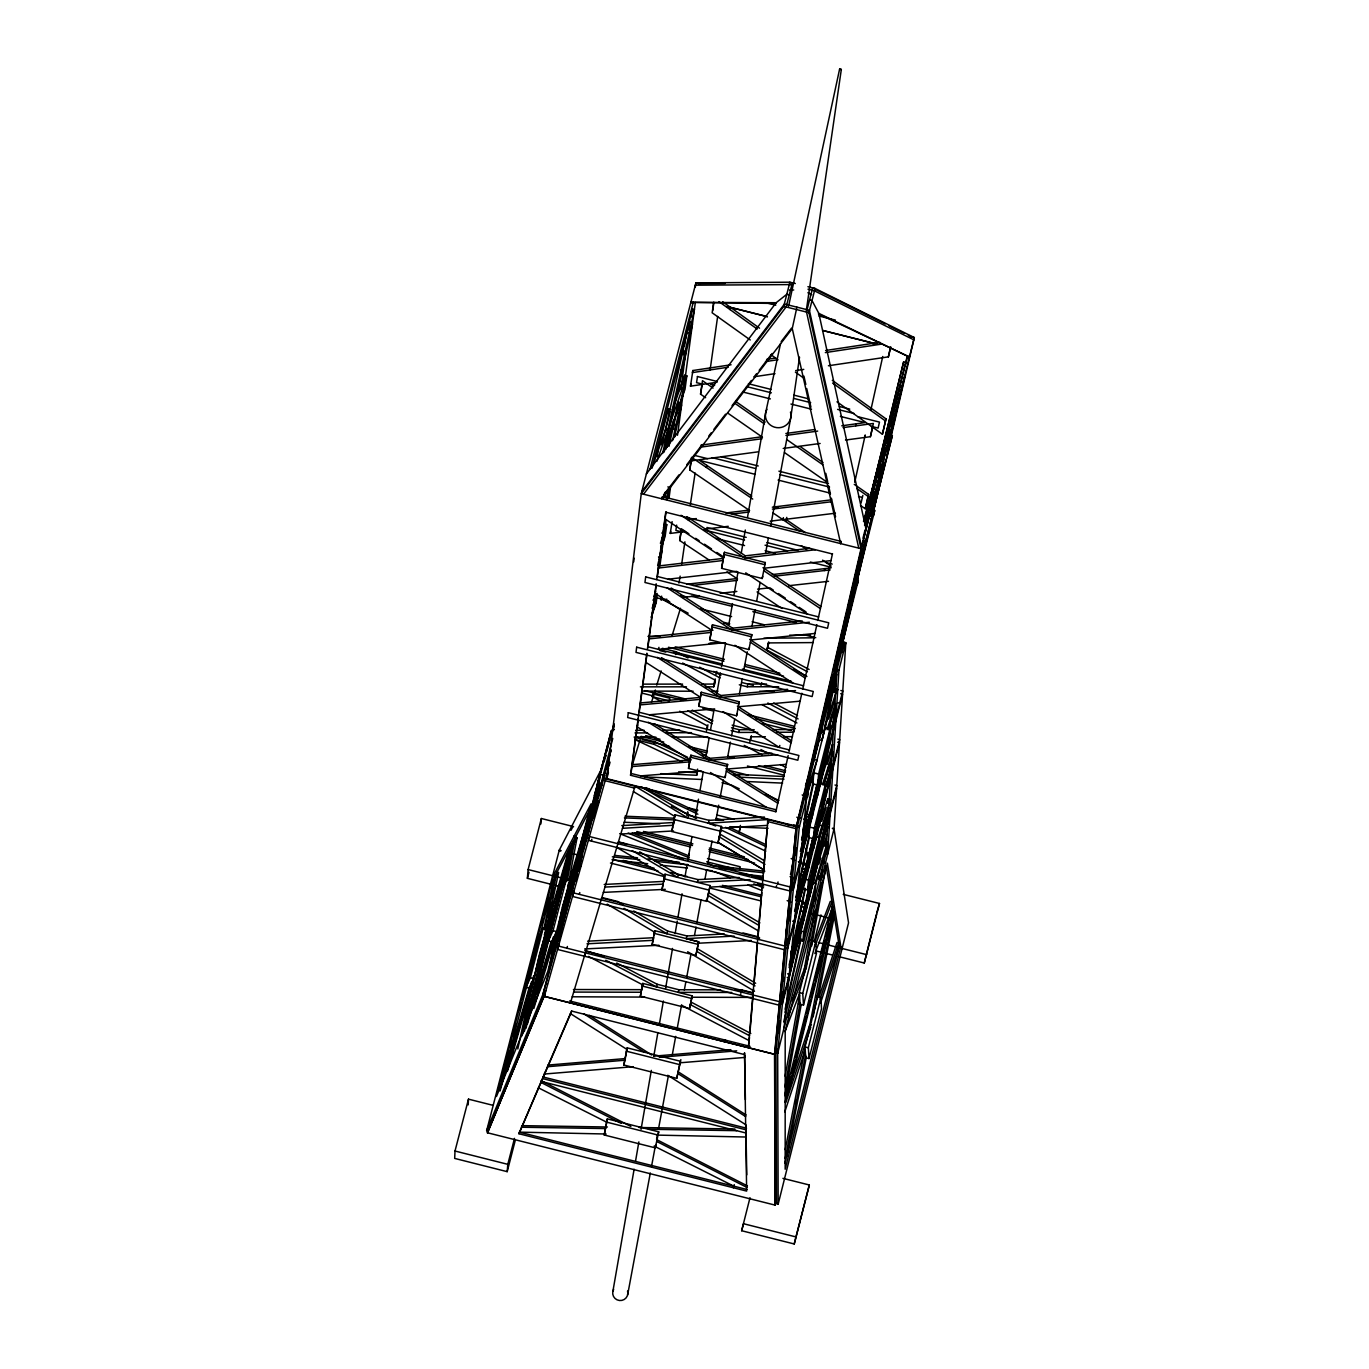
<?xml version="1.0" encoding="UTF-8"?>
<svg xmlns="http://www.w3.org/2000/svg" width="1369" height="1369" viewBox="0 0 1369 1369"><rect width="100%" height="100%" fill="white"/><g stroke="black" fill="none" stroke-linecap="round" stroke-linejoin="round"><path stroke-width="1.5" d="M492.806 1105.279L468.489 1099.153L455.004 1151.021L454.679 1158.414L507.197 1171.659L515.189 1140.668M809.336 822.615L805.331 821.622L805.485 818.696M806.495 798.435L806.717 794.225M468.181 1104.886L468.489 1099.153M832.266 748.826L832.523 744.291L820.955 780.005M834.765 691.311L835.757 683.747L834.816 691.345L835.449 688.556M828.057 818.405L825.935 853.743L827.68 854.17L838.94 670.006L845.82 642.763L843.869 642.266L797.288 826.962L775.932 1052.847L776.531 1203.796L778.157 1204.19L848.54 922.843L834.046 828.793L845.82 642.763L843.869 642.283L843.475 648.564M830.812 772.681L828.399 812.724L822.837 836.391M833.584 726.494L831.24 765.408L833.088 765.853M838.94 670.006L837.007 669.509L833.978 719.769L832.13 727.144L829.289 726.46L832.215 714.858M842.14 652.5L842.791 642.01M842.756 648.512L843.27 640.11M827.492 803.363L827.783 798.914L830.47 799.564L818.234 837.725M801.019 931.125L800.3 940.452L802.953 941.102L814.983 893.153L815.787 883.587L813.135 882.937L801.019 931.125L803.689 931.776L802.953 941.102M809.627 827.081L808.805 837.554L813.477 838.684L824.463 795.064L825.37 784.369L820.664 783.239L809.627 827.081L814.333 828.228L813.477 838.684M805.502 785.652L814.059 759.555L816.968 760.274L813.785 772.835L812.929 783.941L817.738 785.104L818.628 774.015L829.99 728.907L825.165 727.743L817.053 759.915M551.45 884.391L527.39 878.333L528.109 869.555L541.371 818.508L573.543 826.602M786.234 932.015L786.508 928.764M821.794 732.774L822.136 728.582M776.326 1039.516L779.817 1020.744M791.761 885.418L792.925 877.341L790.05 876.656M830.538 685.51L819.056 739.756L821.948 740.458L825.165 727.743M813.135 882.937L813.015 884.254L823.813 834.833M507.197 1171.659L507.796 1164.334L514.504 1138.375M764.432 817.036L709.108 820.356L708.389 823.163L767.958 819.603L748.347 1047.713L749.51 1037.411M749.836 1033.629L752.899 997.419L691.961 997.231M752.813 994.955L753.6 989.051M753.96 984.876L757.485 943.19M761.78 892.639L757.981 937.371L601.658 898.064L601.196 899.861M762.122 888.549L762.465 884.442L709.844 887.095M763.543 871.899L767.307 827.406M767.615 823.779L767.975 819.586L767.633 823.453M793.387 929.038L802.251 887.523L807.59 890.192L818.251 847.753L819.192 837.263L816.454 836.596L805.605 880.626L797.288 906.569M829.99 728.907L829.032 740.253L803.261 842.277M540.892 823.933L541.371 818.508M807.59 890.192L808.463 879.942L819.192 837.263M783.188 976.781L782.777 981.556L783.667 977.398M601.881 785.584L597.226 784.369L611.344 730.635L542.98 994.219L544.725 994.681L487.364 1132.745L775.23 1205.148L774.529 1054.284L796.193 826.688L603.763 778.345L542.98 994.219L486.628 1130.743L488.254 1131.17L545.786 990.574M775.23 1205.148L774.957 1052.607L796.193 826.688M778.157 1204.19L777.678 1053.274L799.239 827.441L806.444 798.897L804.493 798.418L816.968 760.274M784.112 1027.623L806.444 798.897M839.608 69.083L841.319 69.511L839.608 69.083L788.595 306.194M857.148 585.282L858.363 580.114L796.433 826.277L606.843 778.653L641.274 493.644L695.897 282.921L789.913 282.185L795.321 283.537M633.693 561.94L634.155 558.193M657.24 456.562L658.301 448.228L668.466 409.006L670.673 409.553M667.918 413.233L668.466 409.006M664.478 496.776L665.043 492.532M673.445 428.942L674.558 420.471M678.203 392.92L681.283 369.596M683.251 354.759L683.816 350.515M684.363 346.289L685.493 337.801M674.541 436.506L676.183 424.133M680.769 389.771L686.126 349.471M688.847 329.792L689.873 321.39L651.884 468.352L665.522 429.763L692.201 308.983L694.442 309.548L662.613 453.464L685.013 389.344L686.827 375.79L684.671 375.26L673.052 408.304M691.088 317.249L692.201 308.983M695.332 287.131L695.897 282.921L700.021 283.948M638.382 718.52L631.006 773.434L776.36 809.849L775.864 811.749L630.544 775.265L646.87 653.201M647.434 648.992L656.162 583.759M656.726 579.549L665.728 512.194L832.369 553.966M687.05 815.445L687.495 812.142M646.989 654.057L639.203 712.274L789.468 749.972M647.845 647.725L656.247 585.008M657.36 576.743L666.053 511.818M683.627 382.995L684.671 375.26M659.909 565.927L663.879 536.426M665.3 525.884L666.138 519.553M668.979 498.487L670.673 485.841M677.484 435.256L683.405 391.602L672.521 440.681M685.133 378.357L695.332 302.498M654.006 609.256L656.179 598.475L651.285 617.419L656.196 602.702L657.188 595.361M663.503 527.647L664.718 524.087L666.737 524.601L665.146 536.374L660.662 549.636M687.46 815.394L687.905 812.091M688.35 808.771L688.47 807.847L697.882 810.208M666.84 599.194L661.124 599.827L661.638 596.148M685.493 531.548L670.245 533.414L672.111 521.623M717.048 382.242L690.472 386.178L692.885 370.52L731.08 364.77M676.662 525.114L675.875 530.402L682.087 531.959L682.583 530.025M697.471 376.526L696.547 382.635L703.204 384.295M688.898 855.95L689.189 853.931M709.228 560.143L679.708 540.533L681.368 528.793L688.881 533.807M749.613 510.569L689.771 469.892L691.55 457.332L752.728 499.069M705.617 397.695L700.552 394.169L702.485 380.685L713.078 388.077M713.643 302.412L712.154 312.782L750.28 339.974M681.095 532.267L679.708 540.533M691.311 460.668L689.771 469.892M702.194 384.347L700.552 394.169M712.719 310.626L713.899 302.327M678.938 583.074L680.153 576.127M681.659 564.233L684.911 541.833M690.284 504.99L695.127 473.007M710.117 369.904L717.647 316.427M799.53 357.155L790.615 418.486L770.679 525.679M806.29 310.626L841.319 69.511M660.936 773.673L696.684 775.265L697.625 769.121M705.326 686.81L713.711 686.81L714.789 679.931L682.618 663.058M706.455 730.909L707.26 725.81L679.708 711.23M707.345 728.496L707.927 724.8M715.217 678.904L714.207 685.287L715.371 680.735M724.03 623.751L724.235 622.433L729.763 623.819M688.504 768.403L690.866 755.209L727.623 764.432L725.04 777.575L688.504 768.403L690.866 755.209M698.789 706.301L701.287 692.252L739.311 701.801L736.556 715.782L698.789 706.301L700.107 699.388L640.127 704.915L640.641 702.93L699.679 697.471M709.792 639.785L712.462 624.777L751.838 634.668L748.911 649.591L709.792 639.785L711.196 632.427L648.974 638.895L649.488 636.842L712.992 630.219M721.6 568.323L724.458 552.289L765.322 562.522L762.191 578.505L721.6 568.323L724.458 552.289M701.287 692.252L700.466 697.232L645.894 662.374M712.462 624.777L711.572 630.116L655.118 593.359L655.665 591.271M640.333 996.153L642.763 983.404L692.235 995.862L689.548 1008.525L640.333 996.153L641.222 992.251L573.611 992.08M641.548 990.369L642.763 983.404M642.865 984.037L641.89 989.667L573.44 989.53M696.445 952.756L695.777 955.408L652.157 944.439L654.776 930.68L698.635 941.718L698.344 943.224L751.341 940.486M688.35 818.132L721.531 826.465L717.955 843.116L671.734 831.496L675.02 814.795L687.974 818.046L688.693 815.239L641.24 786.679M587.66 941.188L653.766 937.697L652.157 944.439M654.125 935.643L654.776 930.68M661.843 890.107L664.992 874.209L710.135 885.555L706.746 901.384L661.843 890.107L663.263 884.1L604.944 887.078M622.467 828.313L673.189 825.285L675.02 814.795M663.623 881.995L664.992 874.209M612.918 1291.189L634.121 1169.229M635.592 1160.826L638.878 1141.9M641.068 1129.288L651.319 1070.404M653.869 1055.687L657.89 1032.551M659.362 1024.149L663.383 1001.013M665.574 988.401L672.521 948.443M675.088 933.726L677.279 921.115M678.014 916.905L682.036 893.786M684.962 876.964L687.152 864.335M687.871 860.143L691.91 837.007M695.195 818.08L698.481 799.154M699.953 790.752L703.238 771.825M705.805 757.108L709.091 738.182M710.545 729.763L713.848 710.853M716.774 694.032L720.419 673M721.514 666.686L725.553 643.567M728.838 624.64L732.501 603.609M733.955 595.207L737.977 572.071M741.262 553.144L745.301 530.008M747.491 517.396L765.767 412.257L780.535 343.636M664.701 877.17L663.965 881.379L604.208 884.46M604.208 1134.987L607.323 1118.884L658.711 1131.838L655.289 1147.855L604.208 1134.987L607.323 1118.884M740.372 825.421L739.038 832.865L740.047 828.604M785.156 1076.137L799.65 995.058M814.641 911.258L804.305 969.03L806.016 969.423L821.537 882.817M820.168 880.318L822.016 869.999M785.002 1086.866L800.009 1002.981M785.002 1095.063L801.224 1004.555M811.714 946.013L825.747 867.724M623.819 1065.014L627.173 1047.867L680.444 1061.283L676.748 1078.344L623.819 1065.014L624.931 1060.222L547.532 1066.708L547.959 1065.082L625.428 1058.562M625.257 1058.408L627.173 1047.867M739.825 868.75L740.184 866.748L707.516 858.534M627.635 1294.903L650.309 1172.993M651.473 1166.696L655.392 1145.682M656.555 1139.367L657.342 1135.175M658.506 1128.86L668.277 1076.325M672.196 1055.311L675.704 1036.384M677.279 1027.982L681.574 1004.863M684.312 990.146L685.869 981.744M686.656 977.534L690.951 954.415M694.477 935.506L696.034 927.104M696.821 922.894L701.116 899.775M705.018 878.761L706.592 870.359M707.756 864.044L712.051 840.925M715.97 819.911L718.708 805.194M720.265 796.792L723.397 779.988M727.692 756.869L730.43 742.152M731.594 735.837L734.725 719.033M739.414 693.809L742.152 679.092M743.709 670.69L747.234 651.781M751.923 626.557L755.055 609.735M756.612 601.333L760.137 582.424M765.596 552.99L768.334 538.291M807.453 671.768L766.965 650.155L768.317 642.917L813.186 642.591M767.461 648.581L768.693 641.907M768.882 642.66L766.965 650.155M553.384 954.073L561.735 909.803M567.194 880.849L575.391 837.298L577.068 837.742L569.025 880.507M561.41 921.046L563.754 908.537L572.944 877.837M749.87 741.861L750.828 736.796L765.391 736.744M750.691 739.38L751.376 735.718M548.113 974.18L555.951 932.7M565.089 884.323L573.166 841.507L574.843 841.952M698.344 943.224L698.584 941.923L686.245 938.604L686.93 935.951L724.321 933.966M786.046 521.11L786.781 517.362M641.804 491.659L784.454 304.038L809.387 310.267L808.925 312.662L861.033 548.712L796.433 826.277M695.332 285.18L789.451 284.581L789.913 282.185L783.718 306.365L641.274 493.644L861.033 548.712L914.321 337.561L815.103 288.483L807.915 286.686M785.207 1149.635L804.613 1051.204M807.881 1034.622L829.58 924.52M830.401 920.344L831.633 914.098M717.955 843.116L721.531 826.465M695.777 955.408L698.635 941.718M755.021 985.885L696.718 951.369L698.618 942.608M706.746 901.384L710.135 885.555M765.014 864.369L719.444 836.955L721.566 827.081M795.406 1103.756L796.21 1099.632M785.173 1158.499L805.571 1055.088M813.118 1016.859L833.721 912.404M806.444 1056.731L786.781 1155.847L788.407 1156.24M818.183 997.556L834.32 916.135L832.66 915.741M689.548 1008.525L692.235 995.862M676.748 1078.344L680.855 1059.623M790.495 874.586L796.176 847.77M805.776 802.405L810.157 781.785L813.032 782.486L802.73 831.051M807.607 797.134L808.48 793.027M795.389 854.821L796.262 850.662M821.948 740.458L837.007 669.527M801.755 838.992L813.545 783.427M825.028 729.283L836.716 674.232M786.627 927.138L790.615 908.383M799.034 868.819L806.119 835.501M816.934 784.557L809.883 814.179L801.549 839.881M800.471 865.208L801.344 861.118M829.238 729.882L830.127 725.724M795.851 897.534L808.925 836.185M817.55 795.611L824.052 765.117M841.148 541.611L840.634 543.596L792.257 328.56L796.929 307.152M788.39 921.987L789.246 917.966M795.868 900.58L809.353 837.298M820.544 784.694L829.409 743.11M812.912 837.554L805.982 866.714L796.21 897.089M824.052 785.412L829.203 764.33L833.225 765.305M790.769 954.604L804.972 888.19M823.676 800.677L813.426 848.643L816.677 836.664M826.808 786.08L831.479 766.88M805.297 889.628L789.143 965.077M816.335 838.033L826.602 790.033M538.428 958.437L521.675 1036.162L570.924 845.785M544.588 929.842L557.046 872.104L558.655 872.532L546.59 928.61L533.636 978.681L529.273 988.23M527.305 1018.194L540.515 956.811L538.873 956.383L570.651 846.299L572.31 846.726M517.807 1048.962L533.705 975.652M543.818 929.038L555.54 874.928L590.569 808.531M540.43 952.653L538.616 961.004L553.675 908.742M548.113 917.144L551.279 902.513M552.186 898.338L554.445 887.899M775.864 811.749L788.168 755.62M789.074 751.461L801.84 693.244M802.747 689.086L816.865 624.64M817.789 620.482L832.506 553.624M787.877 983.763L796.399 944.747M822.752 823.916L807.06 895.891L809.712 896.541L818.32 857.131M777.643 1033.544L779.817 1023.567M785.104 1009.21L800.386 939.237L797.733 938.586M819.227 852.99L821.948 840.549M801.07 938.946L785.036 1012.341M664.17 452.061L692.492 324.008M486.628 1130.743L559.271 850.149L600.854 770.234L611.258 733.938M668.979 446.38L677.552 407.705M674.438 437.259L681.608 405.019M664.495 496.879L665.42 492.72M666.121 499.463L668.431 489.092M667.182 499.634L669.903 487.432L667.832 486.902M854.718 482.316L865.208 435.068M871.18 408.527L882.748 356.488M657.65 565.602L658.575 561.427M659.037 559.339L663.571 539.044M658.66 565.671L662.014 550.714M845.512 440.048L870.41 436.694L873.388 423.466L843.047 427.624M828.416 365.745L888.378 356.864L890.654 346.682M872.652 427.008L870.41 436.694M890.295 348.599L888.378 356.864M861.067 502.988L862.846 495.407M860.468 505.435L865.259 508.772L868.613 494.38L854.256 484.352M836.989 401.819L882.423 434.23L886 418.863L832.318 380.377M868.613 494.38L865.259 508.772M886 418.863L882.423 434.23M889.987 426.803L905.867 362.443L903.626 361.895L865.413 517.687M815.667 745.489L804.031 795.423L802.166 794.944M818.097 735.102L832.147 674.763M833.122 670.605L847.171 610.283M848.147 606.125L864.626 535.399L905.046 375.226L887.591 449.716M815.616 749.904L816.728 745.147M831.753 680.804L830.555 685.92L874.774 510.312L873.473 515.856M855.865 578.197L853.212 589.543L862.744 551.793M870.308 516.387L883.553 462.859L870.308 516.387L868.1 515.839M905.713 364.034L907.664 355.735M831.822 683.918L834.115 674.147L822.444 721.258L831.377 685.869M846.932 619.336L849.037 610.386M863.189 549.876L865.43 540.259L856.309 576.315M840.053 652.483L847.325 621.44M848.301 617.316L851.21 604.893M853.64 594.557L862.367 557.303M863.343 553.162L866.252 540.755M871.095 520.066L882.731 470.406M842.791 642.455L855.454 588.533M856.412 584.375L870.53 524.224M872.96 513.854L885.623 459.933M886.599 455.774L889.508 443.334M890.483 439.192L914.321 337.561L910.214 336.517M597.466 804.681L598.458 800.728M865.294 517.362L903.626 361.895M872.447 492.943L873.97 486.765M876.502 476.463L878.025 470.286M876.742 480.468L876.228 482.538L874.021 481.991M877.769 476.344L880.815 463.954M881.841 459.83L884.887 447.441M885.914 443.316L888.96 430.927M750.007 1197.704L741.656 1230.731L794.225 1243.976L809.319 1184.989L782.931 1178.35M838.187 956.469L864.267 963.023L876.468 914.116M794.225 1243.976L809.319 1184.989M864.267 963.023L879.497 903.472L843.253 894.368M779.902 999.918L779.474 1001.663L558.501 946.082L558.946 944.353L557.149 943.891M779.577 1003.443L779.149 1005.188L557.542 949.453L557.987 947.724L556.208 947.262L600.272 776.993M733.442 1187.762L734.246 1184.596M782.469 993.98L780.912 1000.174L782.709 1000.619L836.784 785.464L835.004 785.019M789.092 967.626L828.519 810.824L830.298 811.269M782.127 997.505L780.57 1003.699L782.366 1004.144L836.613 788.356M792.411 956.606L824.206 830.179M803.689 931.776L815.787 883.587M542.98 994.219L544.725 994.681L544.28 996.375L774.529 1054.301L774.957 1052.607M834.046 828.81L832.318 828.382L834.046 828.793L777.678 1053.274L775.932 1052.847L776.959 1048.74M783.684 1021.959L827.406 847.89M816.574 912.421L816.985 910.83M800.095 1004.247L799.325 992.645L812.365 940.674L812.433 941.992M814.144 941.769L820.972 914.886M798.384 1003.836L803.5 1005.051L802.747 993.449L815.787 941.478L810.653 940.263M803.5 1005.051L816.454 953.423L815.787 941.478M784.933 1095.713L832.112 907.493M787.243 1089.81L790.358 1077.386M791.402 1073.228L794.516 1060.804M795.543 1056.646L805.417 1017.27M806.461 1013.128L809.575 1000.688M810.619 996.546L813.734 984.106M814.76 979.964L820.476 957.171M821.52 953.012L824.634 940.589M825.678 936.43L828.793 924.007M829.836 919.848L831.907 911.566M785.053 1102.353L833.293 909.82M833.618 911.788L785.806 1102.644L810.842 1026.972M815.941 996.375L820.904 997.556L821.52 1008.696L809.028 1058.579L805.742 1057.792L805.04 1046.96L817.601 996.769M809.028 1058.579L808.343 1047.747L820.904 997.556M784.933 1163.274L839.214 946.236L826.123 865.653M840.84 946.612L785.173 1169.229L785.19 1031.268L827.389 863.223L840.84 946.612L839.214 946.236L820.561 1003.032M766.52 807.368L710.443 772.527M820.442 608.64L763.782 570.702M870.65 410.341L871.18 408.236M864.558 437.481L865.088 435.41M840.634 543.596L841.182 541.405M762.995 878.179L762.533 880.027L762.995 878.196L618.429 841.867L617.949 843.698M724.218 1041.655L724.646 1039.944M725.194 1041.895L725.621 1040.2M740.68 991.909L741.125 990.163M740.424 995.451L740.869 993.706M741.673 992.166L742.118 990.42M759.128 939.562L759.573 937.765M864.541 525.268L907.356 355.7M865.738 521.931L900.169 385.528L897.927 384.963M862.966 538.222L865.054 529.957M866.098 525.816L868.186 517.55M776.189 887.506L776.651 885.675M777.592 883.809L778.054 881.978M848.934 610.625L837.298 657.668L846.521 621.132L844.468 620.619M752.522 998.497L752.95 996.752M814.059 759.555L819.056 739.756M745.951 1129.784L542.432 1078.55L518.937 1133.737L746.653 1191.098L744.548 1052.812L745.403 1099.701M745.044 1055.773L744.633 1057.45L680.119 1062.789M805.331 821.622L805.759 819.911M790.7 885.161L790.238 886.992L589.457 836.545M790.324 889.114L789.862 890.945L588.396 840.326L588.858 838.478L586.976 837.999L612.764 738.456M800.335 851.415L818.525 779.166M819.569 775.042L835.963 709.963M792.121 886.479L791.385 889.371L793.284 889.833L842.568 694.203L840.669 693.741M793.661 885.88L842.774 690.934L840.874 690.489M785.156 944.199L784.694 945.979L573.525 892.896L573.987 891.116L572.156 890.637M814.333 828.228L825.37 784.369M784.796 947.93L784.351 949.71L572.516 896.455L572.978 894.676L571.147 894.197L599.913 782.794M787.603 938.792L786.182 944.456L788.031 944.901L839.693 739.585L837.862 739.14M794.533 911.241L815.736 827.03M816.763 822.923L819.877 810.585M820.904 806.478L831.633 763.868M797.819 900.545L813.922 836.562M818.679 826.294L819.312 823.727M716.073 674.421L716.86 671.375M713.711 686.81L714.413 684.072L701.681 684.089M696.684 775.265L697.334 772.681L678.63 771.859M751.838 634.668L751.324 636.739L711.931 626.865M748.911 649.591L749.442 647.537M782.863 519.638L783.376 517.653M739.311 701.801L738.798 703.803L700.774 694.271M736.556 715.782L737.07 713.797M739.311 684.808L747.2 686.776L747.902 684.038L766.537 684.021M727.623 764.432L727.127 766.383L690.37 757.16M725.04 777.575L725.519 775.641M731.08 730.533L738.73 732.449L739.414 729.78L754.251 729.711M720.642 989.838L678.921 989.753L678.254 992.337L731.696 992.474M760.976 685.698L761.746 682.635M658.711 1131.838L657.89 1135.038L606.501 1122.101M655.289 1147.855L656.093 1144.655M873.2 345.382L873.747 343.243M855.745 425.879L856.275 423.808M779.817 745.438L779.32 747.423L723.123 711.64M824.343 570.582L824.84 568.631M682.447 761.951L634.994 739.551L635.661 736.933L654.844 741.741L687.614 757.262M652.157 696.65L652.842 693.963L669.852 698.224L669.167 700.911L652.157 696.65L661.347 701.51M654.416 693.09L654.878 691.294L685.955 699.097M675.533 654.553L676.252 651.781L662.339 648.29M688.556 760.634L654.16 744.36L654.844 741.741M643.447 494.346L786.2 306.844L792.343 282.938M673.189 825.285L673.907 822.478L621.817 825.627M671.734 831.496L672.915 826.859M786.2 306.844L783.718 306.365L808.925 312.662L815.103 288.483L812.621 288.003L806.495 311.927L858.791 548.302M680.992 515.257L744.787 557.987L745.335 555.831L809.661 548.319M667.079 587.78L732.056 630.253L732.586 628.183L802.2 620.927M657.36 657.377L720.214 697.523L720.727 695.52L787.637 689.326M639.665 851.826L678.271 874.637L677.569 877.358L632.273 850.628M648.324 722.25L709.159 760.291L709.655 758.34L771.962 753.258M633.727 910.984L667.661 931.108L666.994 933.761L624.11 908.366M616.752 963.04L657.206 984.294L656.538 986.878L605.851 960.268M765.322 562.522L764.758 564.678L723.91 554.428M762.191 578.505L762.738 576.366M739.328 877.495L698.087 879.617L697.386 882.338L750.126 879.651M530.83 1007.67L547.942 941.496M562.385 885.675L568.785 860.861M553.487 942.248L548.404 940.897L561.718 889.371L566.458 878.812L569.863 879.719L556.464 931.57L551.793 941.804M525.936 1028.324L575.562 836.425L573.902 835.997M663.349 498.641L664.958 492.464M548.404 940.897L553.059 930.663L566.458 878.812M665.094 518.954L723.499 558.022M574.33 882.406L573.987 883.57L571.352 882.885L586.291 825.918M604.105 762.105L605.971 754.935L605.184 757.639M606.724 751.718L609.787 739.842M614.014 724.184L611.635 733.356L614.219 724.184M558.757 940.366L573.046 884.99M660.645 549.277L665.18 531.685L662.921 542.98M575.339 880.849L576.948 874.637M578.009 870.513L582.287 853.965M583.348 849.841L586.565 837.434M579.96 867.997L581.004 863.599M593.136 816.968L597.38 800.557M598.441 796.467L600.546 788.253M603.763 778.345L611.122 749.853L549.602 968.619M597.517 804.989L598.424 801.481M709.57 370.024L710.117 367.919M598.698 800.762L597.637 804.886L598.783 800.985M687.974 818.046L635.028 786.217L634.549 788.099L605.235 780.741L608.52 767.992M609.034 766.024L610.044 762.105M606.843 778.653L608.435 772.475M670.245 533.414L670.759 531.463M730.002 309.565L730.55 307.409M692.8 458.701L692.269 460.703L691.123 460.412M661.124 599.827L661.621 597.945M688.436 517.653L687.871 519.621L696.342 518.577M637.749 724.954L637.235 726.922L690.096 759.846M658.951 647.349L658.421 649.385L724.167 642.677M706.301 467.394L706.815 465.374M570.873 1001.252L570.445 1002.947L635.028 786.217M630.544 775.265L631.041 773.348M584.392 956.212L584.837 954.467M585.384 952.858L585.829 951.113L753.258 993.227M640.778 775.881L701.681 771.038M527.39 878.333L528.982 872.241M649.984 469.327L693.313 302.155M661.569 444.754L670.16 411.573M674.9 400.826L678.648 386.349M553.932 874.5L496.451 1096.518L547.754 971.545L591.066 803.86L553.932 874.5L557.166 875.356M501.482 1080.021L503.621 1071.756M504.682 1067.632L508.977 1051.084M510.038 1046.96L511.647 1040.748M514.316 1030.412L515.925 1024.217M519.672 1009.74L521.281 1003.545M541.611 924.999L543.219 918.804M544.297 914.663L548.575 898.132M551.245 887.796L552.854 881.585M503.193 1073.484L506.393 1061.112M510.124 1046.686L511.715 1040.508M512.793 1036.384L515.993 1024.029M519.724 1009.603L521.332 1003.426M541.594 925.119L543.202 918.941M544.263 914.817L547.463 902.462M551.194 888.036L552.802 881.858M530.915 988.675L526.004 987.374L538.89 937.611L543.305 927.737L546.59 928.61M499.993 1089.536L555.54 874.928M665.83 449.272L673.308 420.386M667.131 447.184L678.767 402.195M526.004 987.374L530.351 977.808L543.305 927.737M679.743 404.42L685.15 383.56L682.669 396.052M692.885 370.52L692.338 372.608L728.222 367.217M522.667 1034.091L571.797 844.108M690.472 386.178L691.02 384.107M591.374 841.062L591.836 839.231M579.327 894.351L579.789 892.571M566.937 948.204L567.382 946.475M544.794 1072.406L544.383 1074.032L633.145 1066.691M487.843 1132.745L487.775 1131.17M487.364 1132.745L544.725 994.681M741.656 1230.731L743.487 1223.715L796.347 1237.028M558.946 940.469L560.537 934.411M571.164 894.06L572.755 888.002M575.391 881.379L576.982 875.321M578.043 871.283L579.635 865.225M580.696 861.187L582.287 855.112M579.378 866.474L581.004 860.331M580.062 867.912L581.072 864.079M594.454 813.426L596.045 807.368M593.188 818.611L594.779 812.553M597.723 805.143L598.903 801.105M863.497 521.452L882.047 451.856M883.142 447.783L886.393 435.582M864.592 519.039L881.14 456.989M883.416 448.416L883.946 446.448M866.286 519.929L873.833 491.539M662.185 496.776L661.655 498.761L792.257 328.56M587.643 834.936L588.003 833.67M571.352 882.885L573.868 874.004M579.943 867.724L580.969 864.113M544.28 996.375L605.714 778.858M611.823 731.919L613.774 725.125M602.89 765.63L594.3 795.543L596.045 796.005M612.867 730.858L614.031 726.853M529.358 987.015L501.43 1083.991L499.805 1083.563M544.314 935.078L545.444 931.16M546.043 929.106L568.991 849.447L570.633 849.892M500.01 1091.025L531.497 981.932M508.874 1064.192L527.527 999.456M507.557 1070.934L532.986 982.874M537.11 968.619L564.661 873.234M565.825 869.161L568.768 858.962M876.964 912.079L879.497 903.472M524.259 1031.627L551.159 941.65M567.587 886.736L568.751 882.834M589.132 814.743L569.35 880.883L569.863 879.719M527.322 1024.2L553.47 936.807M586.634 825.952L562.06 908.092L563.754 908.537M537.504 993.415L553.333 940.503M533.807 1008.542L556.19 933.829M818.936 863.993L820.767 858.038M824.395 846.128L826.209 840.172M794.277 950.873L797.853 939.168M799.034 935.267L804.39 917.692L801.738 917.042L790.615 953.423M814.88 883.33L827.509 841.901M791.966 961.757L800.916 932.357M816.112 882.492L827.27 845.888M812.262 882.611L827.03 834.251M632.119 765.665L640.264 739.106M640.555 738.165L641.12 736.351L663.76 742.032M651.49 702.28L655.357 690.01M656.744 685.184L661.141 670.913M671.905 636.174L680.479 608.281M816.797 833.054L827.783 798.914M799.667 889.936L801.584 883.946M821.742 821.229L826.209 807.334M801.567 889.662L808.72 867.381L805.982 866.714M818.713 839.762L828.895 807.984M827.235 764.347L831.633 750.76M805.656 836.664L812.707 814.863L809.883 814.179M822.41 784.813L832.985 752.129M800.078 857.696L809.524 828.467M823.762 784.351L831.548 760.223M806.221 787.517L809.473 777.575M828.587 719.187L834.423 701.356M826.979 729.643L835.535 703.461M805.879 798.161L813.682 774.306M828.245 729.694L835.86 706.353M824.754 726.905L837.28 688.658M784.813 1111.85L805.212 1049.749M820.065 999.113L838.667 942.899L837.041 942.505L818.953 997.111M786.764 1094.293L809.866 1024.577L811.509 1024.953M653.954 596.49L655.135 592.948M652.14 608.281L657.086 593.444M660.406 543.322L666.737 524.601M663.554 497.991L665.574 492.121M656.898 461.285L686.827 375.79M784.985 1031.593L799.41 993.911M814.88 953.526L832.797 906.757L831.12 906.364M792.052 1000.893L805.708 965.367M814.606 942.248L830.316 901.384L831.993 901.777L815.257 945.38M787.637 1017.304L805.383 971.066M543.082 1077.044L571.609 1010.835M518.937 1133.737L571.763 1011.109L744.12 1054.489M571.01 830.298L572.961 826.551M574.672 838.119L575.562 836.425M575.579 840.549L577.068 837.742M646.373 473.982L776.155 302.72L786.816 294.267L789.263 294.883M663.486 495.082L678.99 474.855M686.759 464.741L702.28 444.514M708.731 436.078L711.332 432.707M713.916 429.336L725.553 414.157M732.021 405.737L751.41 380.445M753.994 377.074L756.578 373.703M759.179 370.332L772.099 353.476M781.151 341.668L791.504 328.184M766.606 359.397L774.974 358.148M825.593 350.498L879.873 342.318M765.528 361.587L777.968 359.722L771.055 354.776M825.336 352.586L881.362 344.149M754.285 376.732L774.991 373.651M795.663 370.605L803.757 369.39M700.996 445.13L761.284 436.848M785.874 433.477L814.863 429.49M841.781 425.793L865.054 422.593L840.344 416.416M700.398 447.167L762.122 438.713M785.926 435.445L817.669 431.098M691.054 460.874L758.221 451.821M783.222 448.45L820.117 443.47M725.741 512.999L748.552 510.158M772.356 507.18L831.548 499.805M732.295 514.094L749.202 511.989M772.39 509.097L831.103 501.79M705.206 529.136L728.257 526.312M770.217 521.178L835.449 513.204M723.037 558.432L659.002 565.91L658.455 568.032L723.089 560.503M744.787 557.987L815.308 549.773M668.226 579.19L736.762 571.369M764.244 568.221L830.983 560.606M686.93 584.204L736.659 578.591M772.287 574.569L830.949 567.947M692.885 585.384L737.224 580.388M774.358 576.212L830.179 569.915M682.72 597.432L699.302 595.601M720.162 593.29L736.847 591.442M757.622 589.149L767.787 588.02M788.681 585.71L828.502 581.312M732.056 630.253L809.387 622.228M750.862 639.973L815.017 633.436M720.214 697.523L795.509 690.592M649.3 714.789L714.652 708.885M738.387 706.746L800.163 701.168M653.595 1056.201L730.875 1049.681M659.31 1057.33L736.727 1050.844M691.311 759.846L632.375 764.655L631.879 766.572L689.771 761.866M709.159 760.291L777.695 754.73M726.751 769.053L786.319 764.33M620.756 834.046L673.497 830.932M721.206 828.108L767.479 825.37M751.701 876.844L761.814 878.145M586.993 943.806L653.081 940.332M686.245 938.604L734.041 936.088M658.951 945.26L584.666 948.939M665.283 889.337L603.353 892.4M647.965 636.38L659.926 636.277M789.639 635.182L810.516 635.011M763.868 638.228L813.973 637.817M698.07 283.623L725.296 283.417M709.091 643.344L725.656 643.225M710.528 643.293L725.416 643.208M635.678 730.31L644.063 730.259M662.904 730.173L679.64 730.088M773.314 729.609L794.499 729.506L793.832 732.21L776.873 732.278M635.011 732.928L647.571 732.877M666.412 732.791L691.533 732.672M738.73 732.449L757.81 732.364M789.485 290.006L793.712 289.988M672.504 737.104L707.978 736.967M784.129 736.676L792.463 736.642M643.054 684.141L682.601 684.106M640.418 686.844L686.485 686.827M747.2 686.776L778.687 686.759M693.108 691.225L641.616 691.071M711.777 691.225L718.006 691.225M759.641 691.225L774.135 691.225M735.256 989.873L741.502 989.873L753.326 992.85M634.121 737.087L655.922 737.155M644.662 997.094L572.208 996.786M776.309 303.456L690.866 302.361L776.155 302.72M607.408 1126.995L521.88 1125.643L521.469 1127.235L605.611 1128.569M639.118 1127.508L734.948 1129.014M648.512 1129.254L736.676 1130.674M606.108 1134.011L519.347 1132.146L747.046 1189.507M658.044 1135.123L746.088 1137.023M624.948 816.215L673.856 818.217M715.73 819.928L721.634 820.168M624.418 817.875L674.968 819.963M787.38 824.583L791.607 824.754M624.161 822.256L659.978 823.762M729.985 826.688L768.112 828.296M784.18 776.514L733.733 774.289L739.688 775.778M739.448 777.164L784.009 779.149M644.919 776.925L702.04 779.491M746.755 781.511L782.589 783.119M614.595 855.385L637.526 857.798M647.948 858.893L679.195 862.196M764.826 871.197L713.506 865.807L707.876 863.531M800.403 874.945L804.596 875.39M612.354 856.806L639.785 859.698M654.553 861.255L688.299 864.814M719.444 868.1L763.885 872.789M612.131 859.852L647.691 863.719M660.252 865.088L687.443 868.049M706.267 870.102L712.547 870.787M739.448 873.713L762.636 876.246M798.486 880.147L802.696 880.609M809.558 299.965L812.022 300.564L818.85 313.398L909.41 357.035L818.405 313.895M823.933 862.419L825.661 862.812M799.325 992.645L802.747 993.449M805.04 1046.96L808.343 1047.747M775.932 1052.847L777.678 1053.274M837.794 702.691L839.693 703.153M837.657 742.203L839.505 742.648L787.671 948.631L785.823 948.187M831.205 767.889L833.036 768.334M831.069 768.437L832.9 768.882M813.785 772.835L818.628 774.015M824.942 781.254L827.697 781.921M828.348 813.699L830.127 814.127M825.798 821.622L827.595 822.05M825.558 822.581L827.355 823.026M825.404 825.421L827.184 825.849M797.288 826.962L799.239 827.441M798.384 861.614L800.283 862.076M820.288 876.228L822.033 876.639M820.065 877.17L821.794 877.58M805.725 879.274L808.463 879.942M792.497 882.509L794.396 882.971M792.617 921.183L794.465 921.628M787.243 942.539L789.092 942.984M787.534 973.838L789.331 974.283M787.192 977.415L788.972 977.842M782.982 991.909L784.779 992.337M789.451 284.581L791.761 285.146M808.001 289.218L814.367 290.81L913.756 339.803M767.53 303.131L775.761 305.184M818.97 315.999L835.415 320.106M767.376 316.615L726.819 306.485L767.359 316.718M690.866 302.361L693.108 302.925M907.151 356.47L909.41 357.035M687.067 332.188L689.309 332.753M748.449 383.748L771.192 389.446M793.934 395.145L808.412 398.755M839.437 406.525L849.773 409.109M746.533 386.606L771.363 392.817M794.14 398.516L810.705 402.657M837.623 409.399L854.188 413.541M697.403 376.526L717.116 381.455M857.798 416.672L879.48 422.097L878.111 428.086L871.454 426.409M714.789 384.98L710.682 383.953L713.711 386.075M743.607 392.201L770.371 398.892M790.957 404.043L811.526 409.194M681.488 384.278L683.679 384.826M676.337 413.216L678.494 413.746M665.522 429.763L667.73 430.328M721.052 456.664L758.238 465.973M778.91 471.158L828.485 483.582M712.188 457.657L755.431 468.489M780.142 474.684L829.563 487.073M694.288 455.329L707.551 458.649M858.534 496.468L862.333 497.426M755.346 474.376L699.491 460.378L751.821 496.108M778.105 480.074L829.836 493.028M774.289 506.359L778.276 507.351M662.733 496.69L840.686 541.285M706.9 527.493L746.208 537.35M766.897 542.535L797.922 550.304M703.478 529.752L744.531 540.036M765.049 545.187L787.637 550.851M826.14 562.573L832.198 564.096M715.782 538.342L744.565 545.547M765.134 550.697L775.402 553.281M810.362 562.043L830.932 567.194M661.792 533.02L663.725 533.499M658.506 556.943L660.508 557.44M657.377 576.486L818.645 616.906M691.345 596.217L732.381 606.416M752.864 611.635L795.937 622.347M680.941 595.515L686.776 596.987M655.665 597.534L667.969 600.615M700.808 608.863L731.594 616.58M752.129 621.731L764.432 624.812M803.432 634.583L815.753 637.68M669.698 601.641L663.691 600.135L688.179 613.192M652.859 600.033L654.741 600.495M654.245 602.223L656.196 602.702M837.708 654.091L839.573 654.553M675.139 646.938L724.423 659.31M744.958 664.461L779.885 673.206M668.5 647.246L723.961 661.159M744.496 666.309L783.513 676.098M834.44 688.864L838.033 689.771M673.48 651.798L721.857 663.931M742.34 669.082L791.504 681.403M831.856 691.533L835.74 692.509M647.965 646.75L803.535 685.783M659.978 650.634L665.813 652.106M741.981 682.549L753.344 685.39M748.124 714.704L793.712 726.135M644.525 690.609L683.422 700.38M755.945 718.571L795.321 728.462M641.685 693.022L653.526 696M702.827 708.372L713.112 710.939M762.413 723.328L791.179 730.55M708.8 719.255L712.65 720.231M732.175 725.125L750.366 729.694M731.491 727.795L739.414 729.78M645.689 735.632L660.08 739.26M688.898 746.481L707.414 751.136M728 756.304L734.16 757.844M765.031 765.596L785.618 770.764M692.56 749.271L706.969 752.882M758.426 765.801L785.173 772.51M642.181 739.568L669.561 746.43M702.348 754.661L706.455 755.705M747.44 765.99L784.334 775.248M634.994 739.551L654.16 744.36M728.513 770.217L748.295 775.179M722.011 782.76L731.594 785.173L739.209 788.766M796.809 817.242L800.933 818.286M804.613 821.024L808.737 822.067M817.344 824.634L821.349 825.627M825.336 826.636L829.34 827.646M793.729 824.84L799.547 826.311M767.479 821.486L795.731 828.587M716.826 814.966L733.852 819.244M715.97 818.337L723.602 820.253M688.693 815.239L709.108 820.356M673.822 819.466L720.334 831.154M643.413 831.445L692.902 843.869M709.382 848.01L744.428 856.823M802.166 871.317L806.29 872.361M636.773 831.513L692.474 845.512M708.971 849.67L748.176 859.51M634.874 832.985L690.626 846.983M709.21 851.655L754.644 863.069M800.078 874.483L804.202 875.527M706.695 861.785L733.288 868.476M618.959 842.243L626.797 844.211M623.169 860.417L654.16 868.203M670.69 872.361L687.221 876.519M722.336 885.332L761.592 895.206M678.271 874.637L698.087 879.617M612.422 859.424L657.89 870.838M719.872 886.41L761.198 896.798M572.858 853.657L579.07 855.231M610.454 863.035L664.17 876.536M709.621 887.968L761.438 901.059M800.523 910.813L804.955 911.994M808.788 912.883L812.912 913.927M817.036 914.954L829.836 918.24M663.828 878.761L708.988 890.107M528.109 869.555L568.392 879.685M818.337 942.505L824.378 944.028M828.416 945.038L836.476 947.074M840.515 948.084L866.731 954.672M555.455 885.401L559.459 886.41M816.112 950.925L832.164 954.963M602.446 897.636L617.659 901.469L623.015 904.635M743.025 932.974L758.563 936.875M667.661 931.108L686.93 935.951M654.091 933.35L697.968 944.37M584.768 950.462L603.883 956.281M657.206 984.294L678.921 989.753M642.095 986.005L691.567 998.446M569.607 1000.944L750.058 1046.344M544.28 996.358L774.529 1054.284M626.317 1051.187L679.589 1064.603M542.706 1076.89L746.516 1128.21M541.183 1081.442L746.019 1133.019M455.004 1151.021L507.796 1164.334M559.288 935.626L561.085 936.088M558.33 939.014L560.126 939.476M545.752 983.507L547.497 983.952M612.61 729.181L614.39 729.643M600.033 774.409L604.722 775.624M595.207 806.461L597.106 806.957M559.271 850.149L560.879 850.577M559.202 850.508L560.794 850.936M553.059 930.663L556.464 931.57M530.351 977.808L533.636 978.681M708.389 823.163L715.713 825.986M619.729 833.635L683.131 859.013M714.515 871.574L730.207 877.854M747.885 884.922L761.626 890.432M787.141 900.631L791.06 902.205M800.882 906.141L804.801 907.715M632.273 832.968L688.744 855.796M757.81 883.707L763.68 886.085M800.762 901.076L806.615 903.437M810.516 905.012L814.418 906.603M628.131 833.105L689.377 857.85M753.823 883.878L763.526 887.796M802.371 903.489L806.255 905.063M765.459 794.088L778.893 800.454M807.47 813.973L810.893 815.599M805.314 815.821L809.165 817.652M635.661 736.933L638.656 738.353M803.569 819.158L809.233 821.828M643.824 788.493L697.882 814.196M725.553 827.338L766.075 846.607M791.162 858.534L795.03 860.365M798.88 862.196L806.615 865.875M671.443 806.409L696.564 818.337M720.231 829.563L765.784 851.176M801.84 868.288L805.639 870.085M646.014 787.62L696.992 811.868M729.728 827.441L765.596 844.502M803.295 862.436L807.06 864.233M807.864 292.761L811.663 294.626M812.621 288.003L885.315 323.923M889.148 325.822L904.447 333.369M908.28 335.268L912.096 337.15M538.428 1087.825L606.724 1122.204M654.142 1146.075L733.835 1186.187M630.869 1126.447L541.217 1080.723L540.806 1082.349L621.218 1123.35M657.291 1139.932L747.406 1185.896M656.744 1141.455L747.012 1187.471M699.662 667.216L720.077 677.929M767.838 703.033L798.093 718.93M818.902 729.848L822.701 731.833M762.088 704.727L796.895 722.986M750.828 1033.475L691.123 1002.108L690.455 1004.692L749.647 1035.768M588.55 956.452L642.523 984.756M681.984 1005.445L749.237 1040.697M676.252 651.781L687.991 657.959M713.574 671.409L720.881 675.242M773.707 703.016L797.511 715.525M744.223 745.386L762.054 754.832M780.398 764.552L785.926 767.461M692.269 710.117L712.804 721.018M687.837 710.819L712.12 723.688M760.89 749.545L768.454 753.566M793.387 669.253L806.923 676.457M767.684 647.366L809.096 669.475M759.915 922.877L708.868 892.725L708.184 895.446L758.991 925.444M616.769 847.428L664.735 875.698M706.147 900.117L758.529 930.988M607.134 904.139L654.519 932.152M687.666 951.746L754.507 991.259M697.403 948.717L755.671 983.267M633.419 791.59L674.746 816.386M720.162 834.166L763.902 860.468M726.374 771.055L777.797 803.209L778.294 801.293L725.878 768.505M654.194 723.636L709.655 758.34M570.411 1013.608L626.899 1049.39M667.747 1075.281L745.865 1124.753L746.772 1174.859M589.372 1015.404L651.815 1055.054M677.946 1071.67L746.122 1114.982M583.588 1013.676L644.217 1052.162M677.895 1073.553L745.711 1116.608M661.484 657.633L720.727 695.52M737.361 706.147L791.556 740.817L791.042 742.785L737.994 708.885M734.879 645.278L793.027 683.148M671.135 587.986L732.586 628.183M749.716 639.391L805.742 676.046L805.229 678.1L750.417 642.266M726.939 571.917L737.566 578.984M757.074 591.956L781.819 608.384M695.64 538.325L699.165 540.669M704.47 544.195L711.521 548.901M716.808 552.443L723.859 557.149M769.823 587.797L773.28 590.09M778.448 593.547L785.344 598.15M790.512 601.607L795.68 605.047M799.137 607.357L806.033 611.943M745.746 572.841L807.727 614.185M686.93 516.695L745.335 555.831M762.995 567.673L820.989 606.518M801.378 545.735L806.683 549.345M822.598 560.161L831.069 565.927M773.091 512.964L800.095 531.377M786.217 519.604L805.383 532.678M728 413.267L762.447 437.224M784.505 452.574L827.612 482.572M735.649 401.408L765.203 422.08M800.3 446.619L822.923 462.448M735.016 403.41L764.398 423.945M786.747 439.552L822.701 464.69M856.943 488.596L868.1 496.399M795.372 372.128L804.048 378.323M722.678 301.762L759.521 328.184M718.965 301.642L757.16 329.022M832.592 383.063L885.469 420.95M803.945 376.15L805.811 384.415M806.735 388.556L810.927 407.175M825.798 473.349L827.663 481.631M828.587 485.773L830.453 494.038M831.377 498.179L835.569 516.798M809.387 310.267L861.529 546.727M818.85 313.398L865.995 529.016M806.05 848.626L808.223 860.998M813.956 893.632L815.342 901.486M807.488 852.699L808.223 856.874M627.567 1291.018A7.598 7.495 10.2 0 1 619.404 1300.499A7.598 7.495 10.2 0 1 613.637 1289.376M790.478 412.086A12.8 12.338 10.2 0 1 776.788 427.641A12.8 12.338 10.2 0 1 766.982 409.28M628.285 712.667L627.669 717.51L797.819 760.223L798.88 755.483L628.285 712.667M636.671 647.178L636.003 652.38L812.142 696.564L813.289 691.482L636.671 647.178M645.672 576.914L644.953 582.492L827.509 628.268L828.741 622.809L645.672 576.914M847.873 611.772L846.59 617.265L892.366 435.428L847.873 611.772M818.73 875.493L818.662 879.155L818.73 875.493M595.874 791.881L584.939 834.234L598.647 781.87L595.874 791.881M525.559 987.015L522.342 999.404L525.593 986.946M836.031 717.698L834.132 717.236L836.031 717.698M877.512 344.167L822.615 330.442L877.478 344.269M763.714 869.794L718.366 842.568L763.714 869.777"/></g></svg>
